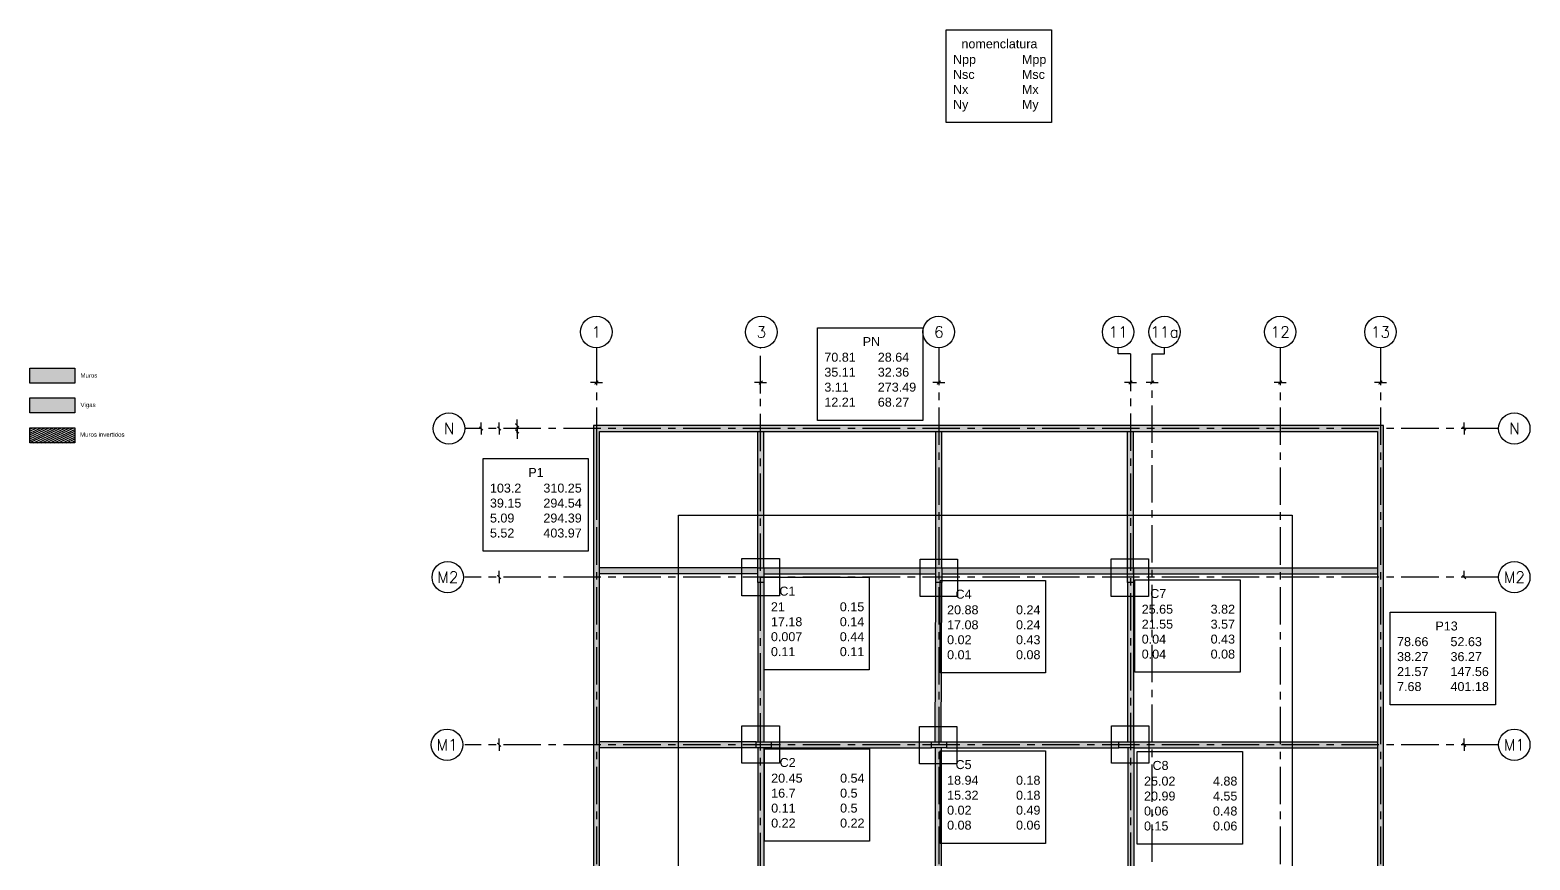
# Model space of a CAD drawing. Header units: millimetres. Extents: x 0 to 225, y -56 to 68.
# Drawn here: x 0 to 50.1, y 39.3 to 67 of the extents above; entities that cross this region are included whole.
import ezdxf
from ezdxf.enums import TextEntityAlignment as Align

# ---------------------------------------------------------------- set-up
doc = ezdxf.new("R2010")
doc.units = ezdxf.units.MM
doc.linetypes.add('CENTER', pattern=[2, 1.25, -0.25, 0.25, -0.25])
for name, color, linetype in [('anotaciones', 7, 'Continuous'), ('EJES', 1, 'CENTER'), ('Fundaciones', 6, 'Continuous'), ('MUROS_EST', 5, 'Continuous'), ('VIGAS_1', 2, 'Continuous')]:
    doc.layers.add(name, color=color, linetype=linetype)
doc.styles.add('ROMAND', font='romand', dxfattribs={"height": 31.5})
doc.styles.get("Standard").update_dxf_attribs({"font": 'arial.ttf'})

# ---------------------------------------------------------------- blocks, each defined once
blk = doc.blocks.new('EJE-1')
at = {"color": 3, "linetype": 'Continuous'}
blk.add_circle((0, 0), 35, dxfattribs=at)
at = {"color": 5, "linetype": 'Continuous', "style": 'ROMAND'}
blk.add_attdef('0', text='', height=25, dxfattribs=at).set_placement((0.2, 0), align=Align.MIDDLE)

msp = doc.modelspace()

# ---------------------------------------------------------------- hatches: boundary and pattern name
at = {"layer": 'MUROS_EST', "transparency": 33554687}
h = msp.add_hatch(color=256, dxfattribs=at)
h.dxf.hatch_style = 1
h.paths.add_polyline_path([(1.5, 55.746), (0, 55.746), (0, 55.246), (1.5, 55.246)])
h = msp.add_hatch(dxfattribs=at)
h.set_pattern_fill('_USER', color=5, scale=0.058, angle=25, pattern_type=0)
h.set_pattern_definition([(25, (13.410896, -4.616846), (-0.02451186, 0.05256585), [])])
h.paths.add_polyline_path([(1.5, 53.746), (0, 53.746), (0, 53.246), (1.5, 53.246)])
h = msp.add_hatch(color=5, dxfattribs=at)
h.dxf.hatch_style = 1
h.paths.add_polyline_path([(41.876, 23.406), (45.226, 23.406), (45.226, 53.826), (18.826, 53.826), (18.826, 6.173), (19.026, 6.173), (19.026, 53.626), (45.026, 53.626), (45.026, 23.606), (41.676, 23.606), (41.676, 14.16), (36.574, 14.16), (36.574, 14.657), (36.374, 14.657), (36.374, 14.16), (31.116, 14.16), (31.116, 13.21), (31.316, 13.21), (31.316, 13.91), (36.674, 13.91), (36.674, 7.626), (32.751, 7.228), (32.751, 7.028), (36.874, 7.447), (36.874, 13.91), (41.876, 13.91)], flags=17)
h.paths.add_polyline_path([(36.574, 18.23), (36.374, 18.23), (36.374, 16.91), (33.451, 16.91), (33.451, 20.41), (36.574, 20.41), (36.571, 20.61), (31.116, 20.61), (31.116, 20.41), (33.251, 20.41), (33.251, 16.91), (31.116, 16.91), (31.116, 16.71), (36.374, 16.71), (36.374, 14.657), (36.574, 14.657)], flags=16)
h.paths.add_polyline_path([(29.716, 15.09), (29.516, 15.09), (29.516, 13.66), (24.316, 13.66), (24.316, 6.173), (36.874, 7.447), (36.874, 13.91), (41.876, 13.91), (41.876, 23.406), (45.226, 23.406), (45.226, 53.826), (18.826, 53.826), (18.826, 6.173), (19.026, 6.173), (19.026, 53.626), (45.026, 53.626), (45.026, 23.606), (41.676, 23.606), (41.676, 14.16), (36.574, 14.16), (36.574, 14.657), (36.374, 14.657), (36.374, 14.16), (31.116, 14.16), (31.116, 13.21), (31.316, 13.21), (31.316, 13.91), (36.674, 13.91), (36.674, 7.626), (30.466, 6.997), (30.466, 11.37), (30.121, 12.101), (29.94, 12.016), (30.266, 11.326), (30.266, 6.976), (24.516, 6.393), (24.516, 13.46), (29.516, 13.46), (29.516, 12.96), (29.716, 12.96)])
h = msp.add_hatch(color=5, dxfattribs=at)
h.dxf.hatch_style = 1
h.paths.add_polyline_path([(41.876, 23.406), (45.226, 23.406), (45.226, 53.826), (18.826, 53.826), (18.826, 6.173), (19.026, 6.173), (19.026, 53.626), (45.026, 53.626), (45.026, 23.606), (41.676, 23.606), (41.676, 14.16), (36.574, 14.16), (36.574, 14.657), (36.374, 14.657), (36.374, 14.16), (31.116, 14.16), (31.116, 13.21), (31.316, 13.21), (31.316, 13.91), (36.674, 13.91), (36.674, 7.626), (30.466, 6.997), (30.466, 11.37), (30.121, 12.101), (29.94, 12.016), (30.266, 11.326), (30.266, 6.976), (24.516, 6.393), (24.516, 13.46), (29.516, 13.46), (29.516, 12.96), (29.716, 12.96), (29.716, 15.09), (29.516, 15.09), (29.516, 13.66), (24.316, 13.66), (24.316, 6.173), (36.874, 7.447), (36.874, 13.91), (41.876, 13.91)])
h = msp.add_hatch(color=2, dxfattribs=at)
h.dxf.hatch_style = 1
h.paths.add_polyline_path([(24.516, 23.835), (24.316, 23.835), (24.316, 18.86), (24.516, 18.86)])
h.paths.add_polyline_path([(24.316, 18.86), (19.026, 18.86), (19.026, 18.66), (24.316, 18.66)])
h.paths.add_polyline_path([(24.516, 18.66), (24.316, 18.66), (24.316, 13.66), (24.516, 13.66)])
h.paths.add_polyline_path([(24.316, 13.66), (19.026, 13.66), (19.026, 13.46), (24.316, 13.46)])
h.paths.add_polyline_path([(41.676, 20.61), (36.571, 20.61), (36.574, 20.41), (41.676, 20.41)])
h.paths.add_polyline_path([(30.241, 29.33), (24.516, 29.33), (24.516, 29.13), (30.241, 29.13)])
h.paths.add_polyline_path([(24.266, 29.33), (19.026, 29.33), (19.026, 29.13), (24.266, 29.13)])
h.paths.add_polyline_path([(24.266, 33.034), (19.026, 33.034), (19.026, 32.834), (24.266, 32.834)])
h.paths.add_polyline_path([(36.674, 33.03), (30.491, 33.03), (30.491, 32.83), (36.674, 32.83)])
h.paths.add_polyline_path([(45.026, 29.808), (36.924, 29.808), (36.924, 29.608), (45.026, 29.608)])
h.paths.add_polyline_path([(43.426, 33.03), (36.924, 33.03), (36.924, 32.83), (43.426, 32.83)])
h.paths.add_polyline_path([(45.026, 38.259), (36.889, 38.259), (36.889, 38.059), (45.026, 38.059)])
h.paths.add_polyline_path([(36.889, 43.059), (36.689, 43.059), (36.689, 38.259), (36.889, 38.259)])
h.paths.add_polyline_path([(36.389, 38.259), (30.626, 38.259), (30.626, 38.059), (36.389, 38.059)])
h.paths.add_polyline_path([(30.451, 43.059), (30.251, 43.059), (30.251, 38.259), (30.451, 38.259)])
h.paths.add_polyline_path([(30.126, 38.259), (24.765, 38.259), (24.765, 38.059), (30.126, 38.059)])
h.paths.add_polyline_path([(24.517, 43.059), (24.317, 43.059), (24.317, 38.259), (24.517, 38.259)])
h.paths.add_polyline_path([(24.265, 38.259), (19.026, 38.259), (19.026, 38.059), (24.265, 38.059)])
h.paths.add_polyline_path([(24.517, 38.059), (24.317, 38.059), (24.317, 33.03), (24.517, 33.03)])
h.paths.add_polyline_path([(24.517, 48.576), (24.317, 48.576), (24.317, 43.259), (24.517, 43.259)])
h.paths.add_polyline_path([(30.126, 43.259), (24.765, 43.259), (24.765, 43.059), (30.126, 43.059)])
h.paths.add_polyline_path([(24.265, 43.259), (19.026, 43.259), (19.026, 43.059), (24.265, 43.059)])
h.paths.add_polyline_path([(30.466, 48.576), (30.466, 48.576), (30.266, 48.576), (30.252, 43.259), (30.452, 43.259)])
h.paths.add_polyline_path([(36.389, 43.259), (30.626, 43.259), (30.626, 43.059), (36.389, 43.059)])
h.paths.add_polyline_path([(36.872, 48.576), (36.672, 48.576), (36.672, 43.259), (36.872, 43.259)])
h.paths.add_polyline_path([(45.026, 43.259), (36.889, 43.259), (36.889, 43.059), (45.026, 43.059)])
h.paths.add_polyline_path([(45.026, 49.076), (36.872, 49.076), (36.872, 48.876), (45.026, 48.876)])
h.paths.add_polyline_path([(36.872, 53.626), (36.672, 53.626), (36.672, 49.076), (36.872, 49.076)])
h.paths.add_polyline_path([(36.672, 49.076), (30.466, 49.076), (30.466, 48.876), (36.672, 48.876)])
h.paths.add_polyline_path([(30.466, 53.626), (30.266, 53.626), (30.266, 49.076), (30.466, 49.076)])
h.paths.add_polyline_path([(24.517, 53.626), (24.317, 53.626), (24.317, 49.076), (24.517, 49.076)])
h.paths.add_polyline_path([(24.317, 49.076), (19.026, 49.076), (19.026, 48.876), (24.317, 48.876)])
h.paths.add_polyline_path([(30.266, 49.076), (24.517, 49.076), (24.517, 48.876), (30.266, 48.876)])
h.paths.add_polyline_path([(37.337, 33.446), (41.304, 33.446), (41.304, 33.744), (37.337, 33.744)], flags=9)
h = msp.add_hatch(color=5, dxfattribs=at)
h.dxf.hatch_style = 1
h.paths.add_polyline_path([(29.716, 21.48), (29.516, 21.48), (29.516, 18.86), (24.316, 18.86), (24.316, 18.66), (29.516, 18.66), (29.516, 16.04), (29.716, 16.04)])
h.paths.add_polyline_path([(29.716, 24.83), (29.516, 24.83), (29.516, 24.085), (24.316, 24.085), (24.316, 23.835), (29.516, 23.835), (29.516, 22.43), (29.716, 22.43)])
h.paths.add_polyline_path([(36.874, 24.405), (31.316, 24.405), (31.316, 24.83), (31.116, 24.83), (31.116, 24.155), (31.474, 24.155), (31.474, 21.56), (31.674, 21.56), (31.674, 24.155), (36.874, 24.155)])
h.paths.add_polyline_path([(26.937, 26.706), (24.264, 26.706), (24.264, 26.456), (26.937, 26.456)])
h.paths.add_polyline_path([(36.924, 33.03), (36.674, 33.03), (36.674, 29.815), (31.674, 29.815), (31.674, 29.565), (36.674, 29.565), (36.674, 28.12), (36.924, 28.12)])
h.paths.add_polyline_path([(30.491, 33.03), (30.241, 33.03), (30.241, 26.356), (29.954, 25.772), (30.134, 25.683), (30.491, 26.412)])
h.paths.add_polyline_path([(24.516, 32.83), (25.698, 32.83), (25.698, 33.03), (24.266, 33.03), (24.266, 32.216), (24.266, 29.13), (24.516, 29.13)])
h.paths.add_polyline_path([(36.889, 43.259), (36.389, 43.259), (36.389, 43.059), (36.889, 43.059)])
h.paths.add_polyline_path([(36.689, 38.259), (36.389, 38.259), (36.389, 38.059), (36.689, 38.059)])
h.paths.add_polyline_path([(36.889, 38.259), (36.689, 38.259), (36.689, 38.059), (36.889, 38.059)])
h.paths.add_polyline_path([(30.626, 38.259), (30.126, 38.259), (30.126, 38.059), (30.626, 38.059)])
h.paths.add_polyline_path([(30.626, 43.259), (30.126, 43.259), (30.126, 43.059), (30.626, 43.059)])
h.paths.add_polyline_path([(30.466, 49.076), (30.266, 49.076), (30.266, 48.576), (30.466, 48.576)])
h.paths.add_polyline_path([(36.872, 48.876), (36.672, 48.876), (36.672, 48.576), (36.872, 48.576)])
h.paths.add_polyline_path([(36.872, 49.076), (36.672, 49.076), (36.672, 48.876), (36.872, 48.876)])
h.paths.add_polyline_path([(24.517, 49.076), (24.317, 49.076), (24.317, 48.576), (24.517, 48.576)])
h.paths.add_polyline_path([(24.765, 43.259), (24.265, 43.259), (24.265, 43.059), (24.765, 43.059)])
h.paths.add_polyline_path([(24.765, 38.259), (24.265, 38.259), (24.265, 38.059), (24.765, 38.059)])
at = {"layer": 'VIGAS_1', "transparency": 33554687}
h = msp.add_hatch(color=2, dxfattribs=at)
h.dxf.hatch_style = 1
h.paths.add_polyline_path([(1.5, 54.746), (0, 54.746), (0, 54.246), (1.5, 54.246)])

# ---------------------------------------------------------------- linework, layer by layer
for points in [[(0, 55.746), (1.5, 55.746), (1.5, 55.246), (0, 55.246)], [(0, 54.746), (1.5, 54.746), (1.5, 54.246), (0, 54.246)], [(0, 53.746), (1.5, 53.746), (1.5, 53.246), (0, 53.246)]]:
    msp.add_lwpolyline(points, close=True)
at = {"color": 2}
for points in [[(18.926, 55.262), (18.726, 55.262)], [(18.926, 55.262), (19.126, 55.262)], [(24.416, 55.262), (24.216, 55.262)], [(24.416, 55.262), (24.616, 55.262)], [(30.366, 55.262), (30.166, 55.262)], [(30.366, 55.262), (30.566, 55.262)], [(36.774, 55.262), (36.574, 55.262)], [(36.774, 55.262), (36.974, 55.262)], [(37.499, 55.262), (37.299, 55.262)], [(37.499, 55.262), (37.699, 55.262)], [(41.776, 55.262), (41.576, 55.262)], [(41.776, 55.262), (41.976, 55.262)], [(45.126, 55.262), (44.926, 55.262)], [(45.126, 55.262), (45.326, 55.262)], [(15.076, 53.726), (15.076, 53.926)], [(15.076, 53.726), (15.076, 53.526)], [(15.676, 53.726), (15.676, 53.926)], [(15.676, 53.726), (15.676, 53.526)], [(16.276, 53.826), (16.276, 54.026)], [(16.276, 53.826), (16.276, 53.626)], [(16.276, 53.576), (16.276, 53.776)], [(47.926, 53.726), (47.926, 53.926)], [(47.926, 53.726), (47.926, 53.526)], [(16.276, 53.576), (16.276, 53.376)], [(15.676, 48.774), (15.676, 48.974)], [(15.676, 48.761), (15.676, 48.961)], [(15.676, 48.761), (15.676, 48.561)], [(15.676, 48.761), (15.676, 48.561)], [(47.926, 48.768), (47.926, 48.968)], [(15.676, 43.174), (15.676, 43.374)], [(15.676, 43.161), (15.676, 43.361)], [(15.676, 43.161), (15.676, 42.961)], [(15.676, 43.161), (15.676, 42.961)], [(47.926, 43.17), (47.926, 43.37)], [(47.926, 43.159), (47.926, 43.359)], [(47.926, 43.159), (47.926, 43.359)], [(47.926, 43.159), (47.926, 42.959)], [(47.926, 43.159), (47.926, 42.959)]]:
    msp.add_lwpolyline(points, dxfattribs=at)
at = {"color": 2, "const_width": 0.04}
for points in [[(18.866, 55.202), (18.986, 55.322)], [(24.356, 55.202), (24.476, 55.322)], [(30.306, 55.202), (30.426, 55.322)], [(36.714, 55.202), (36.834, 55.322)], [(37.439, 55.202), (37.559, 55.322)], [(41.716, 55.202), (41.836, 55.322)], [(45.066, 55.202), (45.186, 55.322)], [(15.136, 53.666), (15.016, 53.786)], [(15.736, 53.666), (15.616, 53.786)], [(16.216, 53.886), (16.336, 53.766)], [(16.336, 53.566), (16.216, 53.686)], [(47.986, 53.666), (47.866, 53.786)], [(15.736, 48.701), (15.616, 48.821)], [(15.616, 48.821), (15.736, 48.701)], [(47.866, 48.819), (47.986, 48.699)], [(15.736, 43.101), (15.616, 43.221)], [(15.616, 43.221), (15.736, 43.101)], [(47.986, 43.099), (47.866, 43.219)], [(47.866, 43.219), (47.986, 43.099)]]:
    msp.add_lwpolyline(points, dxfattribs=at)
at = {"layer": 'anotaciones'}
for points in [[(30.617, 67.04), (34.13, 67.04), (34.13, 63.947), (30.617, 63.947)], [(26.317, 57.092), (29.831, 57.092), (29.831, 53.999), (26.317, 53.999)], [(15.143, 52.719), (18.656, 52.719), (18.656, 49.626), (15.143, 49.626)], [(24.531, 48.755), (28.045, 48.755), (28.045, 45.662), (24.531, 45.662)], [(30.419, 48.653), (33.933, 48.653), (33.933, 45.56), (30.419, 45.56)], [(36.923, 48.674), (40.436, 48.674), (40.436, 45.582), (36.923, 45.582)], [(45.455, 47.589), (48.969, 47.589), (48.969, 44.497), (45.455, 44.497)], [(24.54, 43.029), (28.054, 43.029), (28.054, 39.936), (24.54, 39.936)], [(30.419, 42.959), (33.933, 42.959), (33.933, 39.866), (30.419, 39.866)], [(37.001, 42.931), (40.514, 42.931), (40.514, 39.838), (37.001, 39.838)]]:
    msp.add_lwpolyline(points, close=True, dxfattribs=at)
at = {"layer": 'EJES'}
for p, q in [((18.926, 56.426), (18.926, 1.05)), ((24.416, 54.9), (24.416, 56.426)), ((30.366, 56.426), (30.366, 1.25)), ((36.361, 56.226), (36.361, 56.426)), ((36.774, 56.226), (36.361, 56.226)), ((36.774, 56.226), (36.774, 1.05)), ((37.499, 1.25), (37.499, 56.226)), ((37.499, 56.226), (37.912, 56.226)), ((37.912, 56.226), (37.912, 56.426)), ((41.776, 56.426), (41.776, 1.05)), ((45.126, 56.426), (45.126, 1.05)), ((24.416, 34.969), (24.416, 54.9)), ((49.075, 53.726), (14.526, 53.726)), ((49.075, 48.759), (14.526, 48.759)), ((49.075, 43.159), (14.526, 43.159))]:
    msp.add_line(p, q, dxfattribs=at)
at = {"layer": 'Fundaciones'}
msp.add_line((18.926, 53.826), (18.926, 50.826), dxfattribs=at)
msp.add_lwpolyline([(38.376, 13.91), (41.876, 13.91), (41.876, 23.406), (45.226, 23.406), (45.226, 53.826), (18.826, 53.826), (18.826, 6.173), (21.676, 6.173), (21.676, 50.826), (42.176, 50.826), (42.176, 26.706), (41.676, 26.706), (41.676, 23.403)], dxfattribs=at)
for points in [[(25.041, 48.134), (23.791, 48.134), (23.791, 49.384), (25.041, 49.384)], [(30.993, 48.116), (29.743, 48.116), (29.743, 49.366), (30.993, 49.366)], [(37.375, 48.118), (36.125, 48.118), (36.125, 49.368), (37.375, 49.368)], [(24.416, 48.759), (25.041, 48.759), (25.041, 48.134), (24.416, 48.134)], [(25.042, 42.544), (23.792, 42.544), (23.792, 43.794), (25.042, 43.794)], [(30.976, 42.522), (29.726, 42.522), (29.726, 43.772), (30.976, 43.772)], [(37.385, 42.543), (36.135, 42.543), (36.135, 43.793), (37.385, 43.793)]]:
    msp.add_lwpolyline(points, close=True, dxfattribs=at)
at = {"layer": 'MUROS_EST'}
for points in [[(45.226, 23.406), (45.226, 53.826), (18.826, 53.826), (18.826, 6.173)], [(19.026, 6.173), (19.026, 53.626), (45.026, 53.626), (45.026, 23.606)]]:
    msp.add_lwpolyline(points, dxfattribs=at)
for points in [[(24.317, 49.076), (24.517, 49.076), (24.517, 48.576), (24.317, 48.576)], [(30.266, 49.076), (30.466, 49.076), (30.466, 48.576), (30.266, 48.576)], [(36.672, 49.076), (36.872, 49.076), (36.872, 48.576), (36.672, 48.576)], [(24.265, 43.259), (24.765, 43.259), (24.765, 43.059), (24.265, 43.059)], [(30.126, 43.259), (30.626, 43.259), (30.626, 43.059), (30.126, 43.059)], [(36.389, 43.259), (36.889, 43.259), (36.889, 43.059), (36.389, 43.059)]]:
    msp.add_lwpolyline(points, close=True, dxfattribs=at)
at = {"layer": 'VIGAS_1'}
for p, q in [((24.317, 49.076), (24.317, 53.626)), ((24.517, 49.076), (24.517, 53.626)), ((30.266, 49.076), (30.266, 53.626)), ((30.466, 49.076), (30.466, 53.626)), ((36.672, 49.076), (36.672, 53.626)), ((36.872, 48.876), (36.872, 53.626)), ((24.317, 49.076), (19.026, 49.076)), ((24.317, 48.876), (19.026, 48.876)), ((24.517, 49.076), (30.266, 49.076)), ((24.517, 48.876), (30.266, 48.876)), ((30.466, 49.076), (36.672, 49.076)), ((30.466, 48.876), (36.872, 48.876)), ((36.872, 49.076), (45.026, 49.076)), ((36.872, 48.876), (45.026, 48.876)), ((24.317, 48.576), (24.317, 43.259)), ((24.517, 48.576), (24.517, 43.259)), ((30.252, 43.259), (30.266, 48.576)), ((30.452, 43.258), (30.466, 48.575)), ((36.672, 48.576), (36.672, 43.259)), ((36.872, 48.576), (36.872, 43.259)), ((24.265, 43.259), (19.026, 43.259)), ((24.765, 43.259), (30.126, 43.259)), ((30.626, 43.259), (36.389, 43.259)), ((36.889, 43.259), (45.026, 43.259)), ((24.265, 43.059), (19.026, 43.059)), ((24.317, 43.059), (24.317, 38.259)), ((24.517, 43.059), (24.517, 38.259)), ((24.765, 43.059), (30.126, 43.059)), ((30.251, 43.059), (30.251, 38.259)), ((30.451, 43.059), (30.451, 38.259)), ((30.626, 43.059), (36.389, 43.059)), ((36.689, 43.059), (36.689, 38.059)), ((36.889, 43.059), (45.026, 43.059)), ((36.889, 43.059), (36.889, 38.259))]:
    msp.add_line(p, q, dxfattribs=at)

# ---------------------------------------------------------------- block references
at = {"xscale": 0.0150000000003274, "yscale": 0.0150000000003274, "zscale": 0.0150000000003274}
for p, values in [((18.926, 56.951), {'0': '1'}), ((24.438, 56.95), {'0': '3'}), ((30.366, 56.951), {'0': '6'}), ((36.361, 56.951), {'0': '11'}), ((37.912, 56.951), {'0': '11a'}), ((41.776, 56.951), {'0': '12'}), ((45.126, 56.951), {'0': '13'}), ((14.001, 53.726), {'0': 'N'}), ((49.6, 53.726), {'0': 'N'}), ((13.96, 48.759), {'0': 'M2'}), ((49.6, 48.759), {'0': 'M2'}), ((13.936, 43.159), {'0': 'M1'}), ((49.6, 43.159), {'0': 'M1'})]:
    msp.add_blockref('EJE-1', p, dxfattribs=at).add_auto_attribs(values)

# ---------------------------------------------------------------- texts
at = {"attachment_point": 1}
for s, insert, char_height in [('Muros', (1.687, 55.573), 0.145), ('Vigas', (1.687, 54.586), 0.145), ('Muros invertidos', (1.673, 53.594), 0.14497)]:
    msp.add_mtext(s, dxfattribs=dict(at, insert=insert, char_height=char_height))
at = {"layer": 'anotaciones', "char_height": 0.3, "width": 2.0629, "attachment_point": 1}
for s, insert in [('nomenclatura', (31.126, 66.729)), ('Npp\\PNsc\\PNx\\PNy', (30.844, 66.206)), ('Mpp\\PMsc\\PMx\\PMy', (33.147, 66.206)), ('PN', (27.827, 56.781)), ('70.81\\P35.11\\P3.11\\P12.21', (26.545, 56.258)), ('28.64\\P32.36\\P273.49\\P68.27', (28.331, 56.258)), ('P1', (16.652, 52.408)), ('103.2\\P39.15\\P5.09\\P5.52', (15.37, 51.885)), ('310.25\\P294.54\\P294.39\\P403.97', (17.156, 51.885)), ('C1', (25.041, 48.444)), ('C4', (30.929, 48.342)), ('C7', (37.433, 48.363)), ('21\\P17.18\\P0.007\\P0.11', (24.759, 47.921)), ('0.15\\P0.14\\P0.44\\P0.11', (27.062, 47.921)), ('20.88\\P17.08\\P0.02\\P0.01', (30.647, 47.819)), ('0.24\\P0.24\\P0.43\\P0.08', (32.95, 47.819)), ('25.65\\P21.55\\P0.04\\P0.04', (37.15, 47.84)), ('3.82\\P3.57\\P0.43\\P0.08', (39.453, 47.84)), ('P13', (46.965, 47.278)), ('78.66\\P38.27\\P21.57\\P7.68', (45.683, 46.755)), ('52.63\\P36.27\\P147.56\\P401.18', (47.469, 46.755)), ('C2', (25.05, 42.718)), ('C5', (30.929, 42.648)), ('C8', (37.511, 42.62)), ('20.45\\P16.7\\P0.11\\P0.22', (24.768, 42.195)), ('0.54\\P0.5\\P0.5\\P0.22', (27.071, 42.195)), ('18.94\\P15.32\\P0.02\\P0.08', (30.647, 42.125)), ('0.18\\P0.18\\P0.49\\P0.06', (32.95, 42.125)), ('25.02\\P20.99\\P0.06\\P0.15', (37.228, 42.097)), ('4.88\\P4.55\\P0.48\\P0.06', (39.531, 42.097))]:
    msp.add_mtext(s, dxfattribs=dict(at, insert=insert))

doc.saveas('drawing.dxf')
